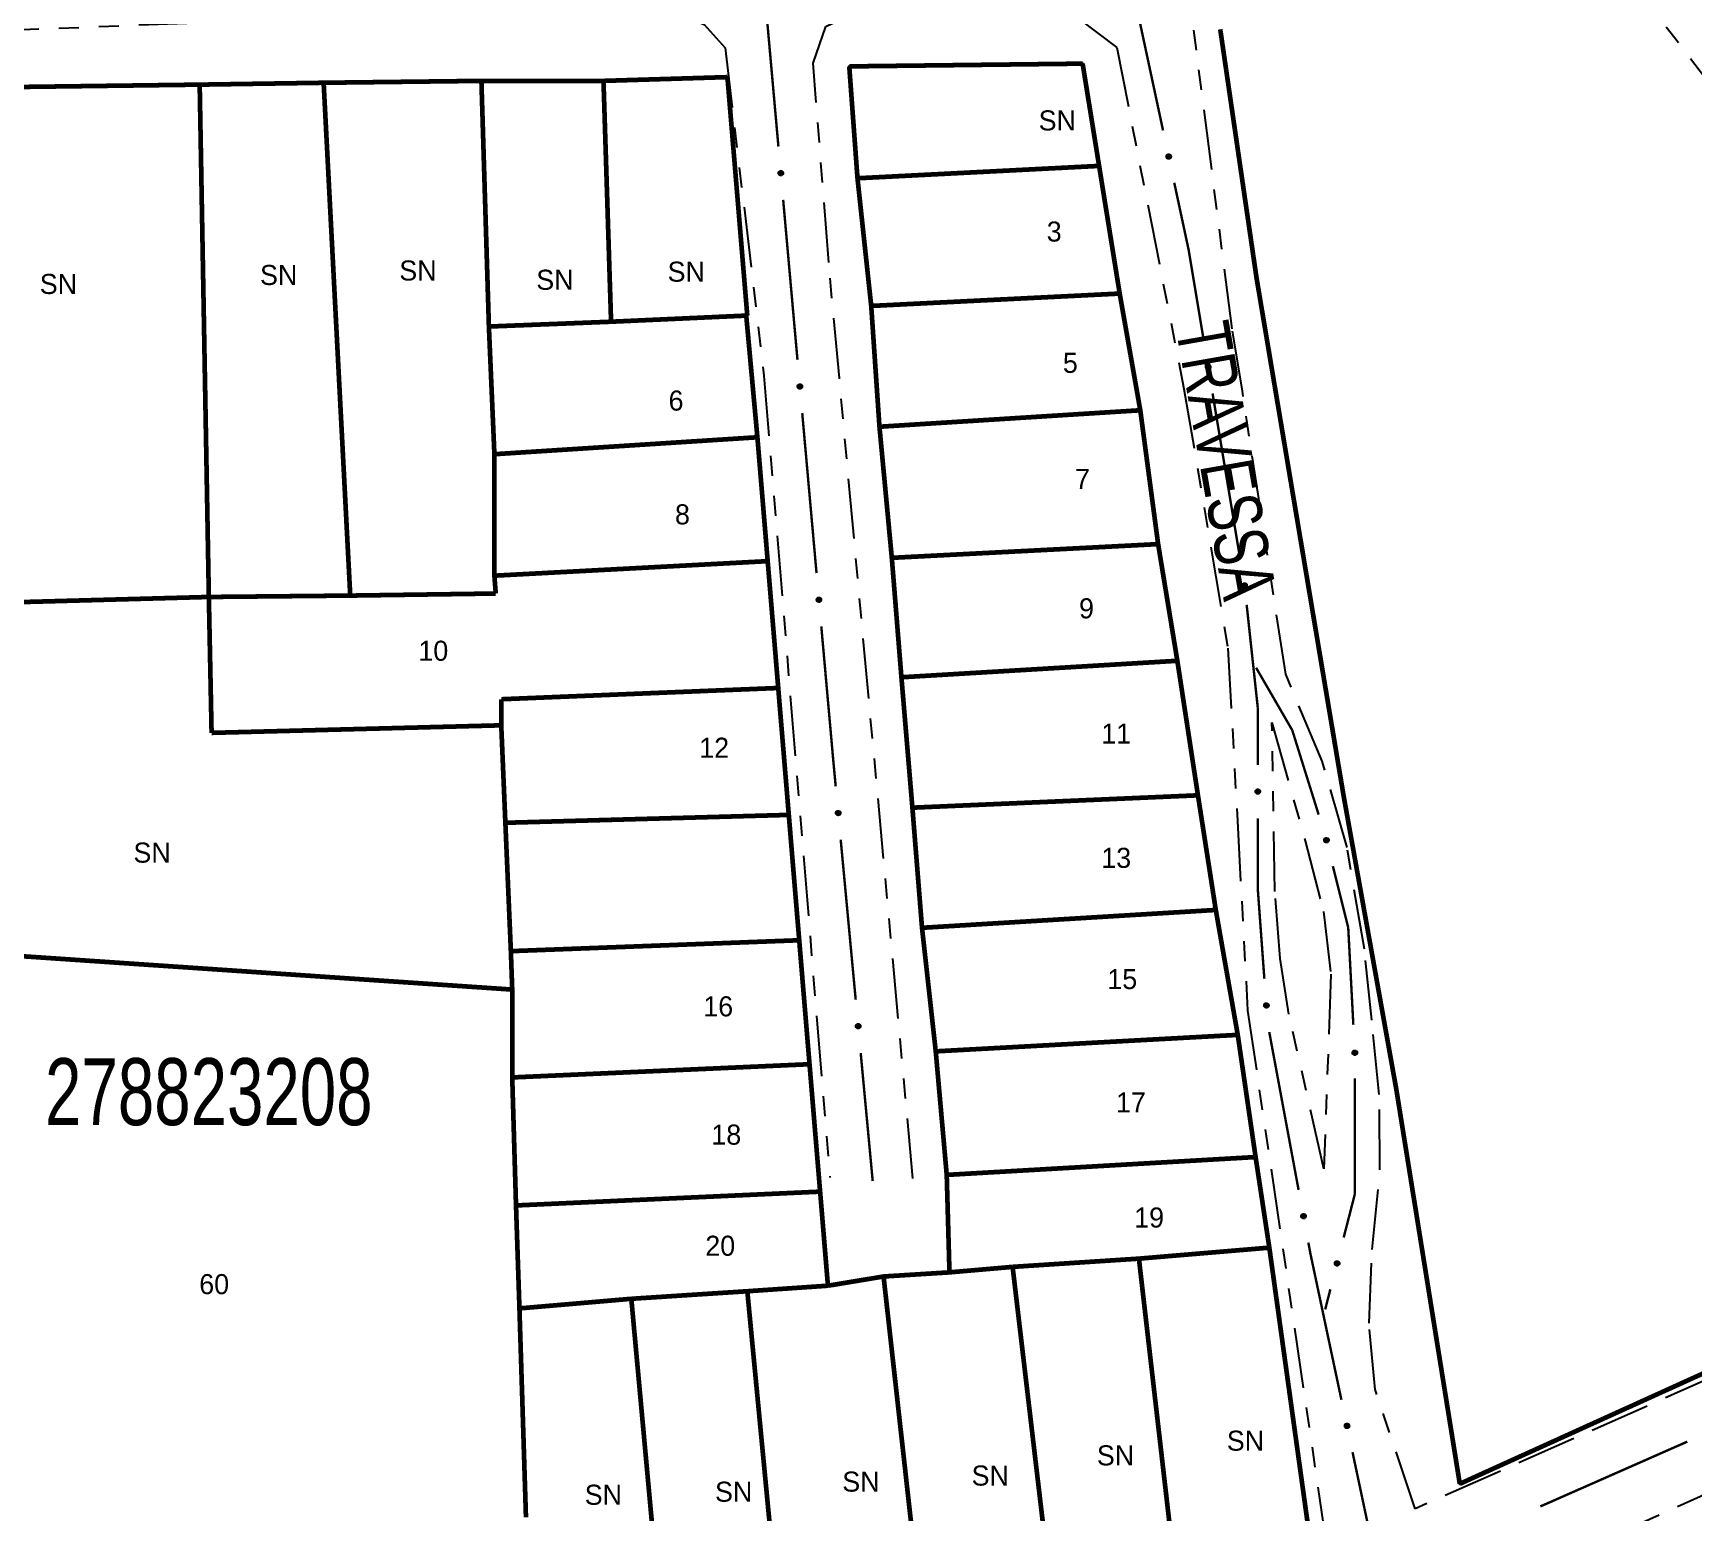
# Model space of a CAD drawing. Extents: x 205807 to 207855, y 4874692 to 4876446.
# Drawn here: x 206377.4 to 206501.4, y 4875465.1 to 4875575.6 of the extents above; entities that cross this region are included whole.
import ezdxf
from ezdxf.enums import TextEntityAlignment as Align

# ---------------------------------------------------------------- set-up
doc = ezdxf.new("R2010")
doc.units = 0
doc.header["$LTSCALE"] = 1.5
doc.header["$MEASUREMENT"] = 0
doc.linetypes.add('TRACO_11', pattern=[8, 3, -1, 3, -1])
doc.linetypes.add('TRACO_25', pattern=[8, 3, -1, 1, -1, 1, -1])
for name, color, linetype in [('CD_MALHA_LOTES', 7, 'CONTINUOUS'), ('CD_TXT_QUADRA', 7, 'CONTINUOUS'), ('RU-QUADRA', 210, 'CONTINUOUS'), ('SV-EIXO-RUA-N-PAV', 6, 'CONTINUOUS'), ('SV-EIXO-RUA-PAV', 20, 'CONTINUOUS'), ('SV-RUA-NAO-PAV', 7, 'CONTINUOUS'), ('SV-RUA-PAVIM', 7, 'CONTINUOUS'), ('SV-TXT-RUA-N-PAV', 7, 'CONTINUOUS'), ('Th_NmrPort', 1, 'CONTINUOUS')]:
    doc.layers.add(name, color=color, linetype=linetype)
doc.styles.add('ARIAL', font='ARIAL.SHX')

msp = doc.modelspace()

# ---------------------------------------------------------------- linework, layer by layer
at = {"layer": 'CD_MALHA_LOTES', "linetype": 'Continuous', "const_width": 0.35, "flags": 128}
for points in [[(206466.05253, 4875575.874503), (206468.764254, 4875557.299199), (206475.272389, 4875518.58935), (206479.204388, 4875496.692185), (206483.949904, 4875467.202196)], [(206429.235531, 4875572.301675), (206419.974184, 4875572.021028)], [(206430.716621, 4875554.48707), (206429.235531, 4875572.301675)], [(206438.335348, 4875573.103705), (206455.771283, 4875573.308833)], [(206438.950734, 4875564.744713), (206438.335348, 4875573.103705)], [(206455.771283, 4875573.308833), (206457.002055, 4875565.667792)], [(206389.804643, 4875571.740381), (206368.054509, 4875571.459734)], [(206399.06599, 4875571.880704), (206389.804643, 4875571.740381)], [(206390.489093, 4875533.462595), (206389.804643, 4875571.740381)], [(206410.85316, 4875572.021028), (206399.06599, 4875571.880704)], [(206401.053218, 4875533.56516), (206399.06599, 4875571.880704)], [(206419.974184, 4875572.021028), (206410.85316, 4875572.021028)], [(206411.412214, 4875553.667766), (206410.85316, 4875572.021028)], [(206420.540439, 4875554.026741), (206419.974184, 4875572.021028)], [(206438.950734, 4875564.744713), (206457.002055, 4875565.667792)], [(206457.002055, 4875565.667792), (206458.540519, 4875556.12931)], [(206439.976377, 4875555.206231), (206438.950734, 4875564.744713)], [(206439.976377, 4875555.206231), (206458.540519, 4875556.12931)], [(206458.540519, 4875556.12931), (206460.078984, 4875547.411343)], [(206440.591763, 4875546.180571), (206439.976377, 4875555.206231)], [(206411.412214, 4875553.667766), (206420.540439, 4875554.026741)], [(206411.822472, 4875544.129284), (206411.412214, 4875553.667766)], [(206420.540439, 4875554.026741), (206430.716621, 4875554.48707)], [(206430.638765, 4875554.480597), (206431.472619, 4875545.3939)], [(206460.078984, 4875547.411343), (206440.591763, 4875546.180571)], [(206461.41232, 4875537.411322), (206460.078984, 4875547.411343)], [(206440.591763, 4875546.180571), (206441.514842, 4875536.385678)], [(206431.472619, 4875545.3939), (206411.822472, 4875544.129284)], [(206432.242129, 4875536.138197), (206431.472619, 4875545.3939)], [(206411.822472, 4875535.052342), (206411.822472, 4875544.129284)], [(206441.514842, 4875536.385678), (206461.41232, 4875537.411322)], [(206442.232792, 4875527.462582), (206441.514842, 4875536.385678)], [(206461.41232, 4875537.411322), (206462.848221, 4875528.693354)], [(206432.242129, 4875536.138197), (206411.822472, 4875535.052342)], [(206411.822472, 4875535.052342), (206411.925036, 4875533.719006)], [(206433.029983, 4875526.661868), (206432.242129, 4875536.138197)], [(206366.230304, 4875532.800625), (206390.489093, 4875533.462595)], [(206390.489093, 4875533.462595), (206401.053218, 4875533.56516)], [(206390.694222, 4875523.308728), (206390.489093, 4875533.462595)], [(206411.925036, 4875533.719006), (206401.053218, 4875533.56516)], [(206442.232792, 4875527.462582), (206462.848221, 4875528.693354)], [(206462.848221, 4875528.693354), (206464.386686, 4875518.642051)], [(206412.335293, 4875525.821553), (206433.029983, 4875526.661868)], [(206433.818318, 4875517.179746), (206433.029983, 4875526.661868)], [(206443.053307, 4875517.718972), (206442.232792, 4875527.462582)], [(206412.335293, 4875523.872831), (206412.335293, 4875525.821553)], [(206412.335293, 4875523.872831), (206390.694222, 4875523.308728)], [(206412.642986, 4875516.590765), (206412.335293, 4875523.872831)], [(206483.949904, 4875467.202196), (206511.745067, 4875479.811709), (206537.031886, 4875491.336532), (206560.081533, 4875502.183425), (206579.944905, 4875511.335491), (206595.6729, 4875518.928316), (206604.486, 4875523.267073)], [(206464.386686, 4875518.642051), (206443.053307, 4875517.718972)], [(206443.053307, 4875517.718972), (206443.771257, 4875508.744594)], [(206465.720022, 4875510.07793), (206464.386686, 4875518.642051)], [(206412.642986, 4875516.590765), (206433.818318, 4875517.179746)], [(206413.053243, 4875507.001001), (206412.642986, 4875516.590765)], [(206434.597, 4875507.81373), (206433.818318, 4875517.179746)], [(206443.771257, 4875508.744594), (206465.720022, 4875510.07793)], [(206465.720022, 4875510.07793), (206467.361051, 4875500.744577)], [(206413.053243, 4875507.001001), (206434.597, 4875507.81373)], [(206435.366992, 4875498.552234), (206434.597, 4875507.81373)], [(206444.7969, 4875499.513805), (206443.771257, 4875508.744594)], [(206366.616194, 4875507.296839), (206413.155808, 4875504.1292)], [(206413.155808, 4875504.1292), (206413.053243, 4875507.001001)], [(206413.155808, 4875497.565083), (206413.155808, 4875504.1292)], [(206444.7969, 4875499.513805), (206467.361051, 4875500.744577)], [(206467.361051, 4875500.744577), (206468.694387, 4875491.616353)], [(206445.617415, 4875490.283016), (206444.7969, 4875499.513805)], [(206413.155808, 4875497.565083), (206435.366992, 4875498.552234)], [(206436.158571, 4875489.031093), (206435.366992, 4875498.552234)], [(206413.43786, 4875488.00096), (206413.155808, 4875497.565083)], [(206445.617415, 4875490.283016), (206468.694387, 4875491.616353)], [(206468.694387, 4875491.616353), (206469.72003, 4875484.847108)], [(206445.822544, 4875483.00095), (206445.617415, 4875490.283016)], [(206413.43786, 4875488.00096), (206436.158571, 4875489.031093)], [(206413.69427, 4875480.308636), (206413.43786, 4875488.00096)], [(206436.742835, 4875482.003538), (206436.158571, 4875489.031093)], [(206459.97642, 4875484.026593), (206469.72003, 4875484.847108)], [(206469.72003, 4875484.847108), (206472.694395, 4875463.462447)], [(206440.899456, 4875482.693257), (206445.822544, 4875483.00095)], [(206450.540502, 4875483.411207), (206445.822544, 4875483.00095)], [(206450.540502, 4875483.411207), (206459.97642, 4875484.026593)], [(206453.873843, 4875455.206019), (206450.540502, 4875483.411207)], [(206462.848221, 4875459.154745), (206459.97642, 4875484.026593)], [(206430.719948, 4875481.59069), (206436.742835, 4875482.003538)], [(206440.899456, 4875482.693257), (206436.742835, 4875482.003538)], [(206444.437925, 4875451.000882), (206440.899456, 4875482.693257)], [(206413.69427, 4875480.308636), (206422.053262, 4875481.026587)], [(206422.053262, 4875481.026587), (206430.719948, 4875481.59069)], [(206425.56609, 4875442.795736), (206422.053262, 4875481.026587)], [(206434.078929, 4875446.590616), (206430.719948, 4875481.59069)], [(206414.181451, 4875464.693219), (206413.69427, 4875480.308636)]]:
    msp.add_lwpolyline(points, dxfattribs=at)
at = {"layer": 'RU-QUADRA', "linetype": 'Continuous', "const_width": 0.18, "flags": 128}
for points in [[(206466.05253, 4875575.874503), (206468.764254, 4875557.299199), (206475.272389, 4875518.58935), (206479.204388, 4875496.692185), (206483.949904, 4875467.202196), (206511.745067, 4875479.811709), (206537.031886, 4875491.336532), (206560.081533, 4875502.183425), (206579.944905, 4875511.335491), (206595.6729, 4875518.928316), (206604.486, 4875523.267073), (206605.435103, 4875526.385555), (206607.062137, 4875530.317553), (206608.417999, 4875533.842793), (206609.367102, 4875535.876586), (206609.773861, 4875538.181551), (206609.367102, 4875540.350929), (206608.824757, 4875544.418514), (206609.367102, 4875559.265199), (206609.367102, 4875565.23099), (206608.417999, 4875570.51885), (206608.011241, 4875573.501745), (206606.790965, 4875577.840503)], [(206368.054509, 4875571.459734), (206389.804643, 4875571.740381), (206399.06599, 4875571.880704), (206410.85316, 4875572.021028), (206419.974184, 4875572.021028), (206429.235531, 4875572.301675), (206430.638765, 4875554.480597), (206431.472619, 4875545.3939), (206432.242129, 4875536.138197), (206433.029983, 4875526.661868), (206433.818318, 4875517.179746), (206434.597, 4875507.81373), (206435.366992, 4875498.552234), (206436.158571, 4875489.031093), (206436.742835, 4875482.003538), (206440.899456, 4875482.693257), (206445.822544, 4875483.00095), (206445.617415, 4875490.283016), (206444.7969, 4875499.513805), (206443.771257, 4875508.744594), (206443.053307, 4875517.718972), (206442.232792, 4875527.462582), (206441.514842, 4875536.385678), (206440.591763, 4875546.180571), (206439.976377, 4875555.206231), (206438.950734, 4875564.744713), (206438.335348, 4875573.103705), (206455.771283, 4875573.308833), (206457.002055, 4875565.667792), (206458.540519, 4875556.12931), (206460.078984, 4875547.411343), (206461.41232, 4875537.411322), (206462.848221, 4875528.693354), (206464.386686, 4875518.642051), (206465.720022, 4875510.07793), (206467.361051, 4875500.744577), (206468.694387, 4875491.616353), (206469.72003, 4875484.847108), (206472.694395, 4875463.462447)]]:
    msp.add_lwpolyline(points, dxfattribs=at)
at = {"layer": 'SV-EIXO-RUA-N-PAV', "const_width": 0.18}
for points in [[(206459.264717, 4875580.052178), (206461.779066, 4875568.318549)], [(206431.974048, 4875579.068731), (206433.042132, 4875567.116359)], [(206462.617182, 4875564.40734), (206463.664827, 4875559.518327)], [(206433.398161, 4875563.132235), (206434.466245, 4875551.179863)], [(206463.664827, 4875559.518327), (206463.69023, 4875559.399781)], [(206463.69023, 4875559.399781), (206464.821092, 4875552.614612)], [(206465.478688, 4875548.669036), (206467.451476, 4875536.832309)], [(206434.822273, 4875547.195739), (206435.890357, 4875535.243367)], [(206468.026261, 4875532.875366), (206468.778634, 4875525.915916)], [(206436.246385, 4875531.259243), (206437.136456, 4875521.298933)], [(206468.730399, 4875528.175322), (206471.23558, 4875523.848191)], [(206468.778634, 4875525.915916), (206468.85333, 4875525.22498)], [(206468.85333, 4875525.22498), (206468.85333, 4875520.919942)], [(206471.23558, 4875523.848191), (206471.434879, 4875523.503947)], [(206471.434879, 4875523.503947), (206473.404158, 4875517.202254)], [(206437.136456, 4875521.298933), (206437.137148, 4875521.29119)], [(206437.137148, 4875521.29119), (206437.323103, 4875519.307661)], [(206468.85333, 4875516.919942), (206468.85333, 4875511.919942)], [(206437.696466, 4875515.325124), (206438.816555, 4875503.377514)], [(206474.465745, 4875513.34738), (206475.435887, 4875509.46681)], [(206468.85333, 4875511.919942), (206468.85333, 4875511.702576)], [(206468.85333, 4875511.702576), (206469.348297, 4875504.938027)], [(206475.435887, 4875509.46681), (206475.614531, 4875508.752234)], [(206475.614531, 4875508.752234), (206475.996289, 4875501.498841)], [(206469.714229, 4875500.958244), (206471.905335, 4875489.15998)], [(206439.189918, 4875499.394977), (206440.029984, 4875490.434269)], [(206476.106255, 4875497.501733), (206476.106255, 4875489.501733)], [(206440.029984, 4875490.434269), (206440.08749, 4875489.820869)], [(206476.106255, 4875489.501733), (206476.106255, 4875488.837422)], [(206476.106255, 4875488.837422), (206475.275532, 4875485.606831)], [(206472.635704, 4875485.227225), (206472.78712, 4875484.411908)], [(206472.78712, 4875484.411908), (206475.105096, 4875473.484307)], [(206474.030326, 4875480.764366), (206473.893498, 4875480.232256)], [(206474.279367, 4875481.732859), (206474.030326, 4875480.764366)], [(206475.935113, 4875469.57137), (206477.802651, 4875460.767263)]]:
    msp.add_lwpolyline(points, dxfattribs=at)
at = {"layer": 'SV-EIXO-RUA-N-PAV'}
for points in [[(206462.275655, 4875566.526501), (206462.31709, 4875566.500516), (206462.347387, 4875566.46971), (206462.365261, 4875566.436743), (206462.37346, 4875566.403493), (206462.378017, 4875566.368532), (206462.374834, 4875566.33227), (206462.362387, 4875566.292806), (206462.336612, 4875566.251059), (206462.303014, 4875566.222096), (206462.271632, 4875566.202843), (206462.237453, 4875566.192298), (206462.203415, 4875566.18844), (206462.165858, 4875566.192992), (206462.125988, 4875566.205997), (206462.084637, 4875566.23293), (206462.055142, 4875566.263335), (206462.03869, 4875566.295676), (206462.028306, 4875566.330104), (206462.024082, 4875566.365853), (206462.027411, 4875566.40143), (206462.040577, 4875566.441549), (206462.067701, 4875566.482011), (206462.097691, 4875566.511775), (206462.129792, 4875566.528676), (206462.163917, 4875566.538136), (206462.198927, 4875566.543133), (206462.235512, 4875566.541451), (206462.275655, 4875566.526501)], [(206433.317002, 4875565.277205), (206433.354967, 4875565.246372), (206433.381291, 4875565.212109), (206433.395021, 4875565.177212), (206433.399114, 4875565.143212), (206433.399383, 4875565.107956), (206433.391812, 4875565.07235), (206433.374656, 4875565.034694), (206433.343993, 4875564.996393), (206433.307121, 4875564.971733), (206433.27363, 4875564.956441), (206433.238421, 4875564.950133), (206433.204168, 4875564.950445), (206433.167443, 4875564.959532), (206433.129452, 4875564.977291), (206433.091684, 4875565.009056), (206433.066107, 4875565.042823), (206433.053713, 4875565.076925), (206433.047595, 4875565.112362), (206433.047751, 4875565.148358), (206433.055384, 4875565.183266), (206433.073334, 4875565.221486), (206433.105179, 4875565.258346), (206433.138567, 4875565.284241), (206433.172486, 4875565.297111), (206433.207509, 4875565.302349), (206433.242867, 4875565.303049), (206433.278975, 4875565.296929), (206433.317002, 4875565.277205)], [(206465.234852, 4875550.801647), (206465.275049, 4875550.773786), (206465.303899, 4875550.741621), (206465.32024, 4875550.707868), (206465.326904, 4875550.674277), (206465.32985, 4875550.639143), (206465.325005, 4875550.603066), (206465.310758, 4875550.564215), (206465.283093, 4875550.523696), (206465.248201, 4875550.496307), (206465.215967, 4875550.478515), (206465.18134, 4875550.469551), (206465.147161, 4875550.467261), (206465.109852, 4875550.473532), (206465.070622, 4875550.488355), (206465.030551, 4875550.517159), (206465.002483, 4875550.548886), (206464.987535, 4875550.581949), (206464.978743, 4875550.616818), (206464.976165, 4875550.652722), (206464.981125, 4875550.688109), (206464.99612, 4875550.727581), (206465.025074, 4875550.766754), (206465.056398, 4875550.79511), (206465.089242, 4875550.810519), (206465.123766, 4875550.818402), (206465.158968, 4875550.821785), (206465.195437, 4875550.818425), (206465.234852, 4875550.801647)], [(206434.741114, 4875549.340709), (206434.779079, 4875549.309876), (206434.805403, 4875549.275613), (206434.819134, 4875549.240716), (206434.823226, 4875549.206716), (206434.823495, 4875549.17146), (206434.815924, 4875549.135855), (206434.798768, 4875549.098198), (206434.768105, 4875549.059897), (206434.731234, 4875549.035237), (206434.697742, 4875549.019945), (206434.662534, 4875549.013637), (206434.62828, 4875549.013949), (206434.591555, 4875549.023036), (206434.553564, 4875549.040795), (206434.515797, 4875549.07256), (206434.49022, 4875549.106327), (206434.477825, 4875549.140429), (206434.471707, 4875549.175866), (206434.471864, 4875549.211862), (206434.479497, 4875549.24677), (206434.497446, 4875549.28499), (206434.529292, 4875549.32185), (206434.56268, 4875549.347745), (206434.596599, 4875549.360615), (206434.631621, 4875549.365853), (206434.666979, 4875549.366553), (206434.703088, 4875549.360433), (206434.741114, 4875549.340709)], [(206467.963882, 4875534.476549), (206468.002413, 4875534.446426), (206468.029369, 4875534.412657), (206468.043744, 4875534.378022), (206468.048468, 4875534.344103), (206468.049391, 4875534.308858), (206468.042482, 4875534.273119), (206468.026028, 4875534.23515), (206467.996082, 4875534.196286), (206467.959674, 4875534.170946), (206467.926472, 4875534.155036), (206467.891387, 4875534.148074), (206467.857133, 4875534.147751), (206467.820246, 4875534.156155), (206467.781932, 4875534.173205), (206467.743582, 4875534.204263), (206467.717382, 4875534.23755), (206467.704357, 4875534.271416), (206467.697581, 4875534.306733), (206467.69707, 4875534.342726), (206467.704054, 4875534.37777), (206467.721291, 4875534.416316), (206467.752446, 4875534.453761), (206467.785348, 4875534.480271), (206467.819022, 4875534.493769), (206467.853942, 4875534.499656), (206467.88928, 4875534.501012), (206467.925496, 4875534.495563), (206467.963882, 4875534.476549)], [(206436.165226, 4875533.404213), (206436.203191, 4875533.37338), (206436.229516, 4875533.339117), (206436.243246, 4875533.30422), (206436.247339, 4875533.27022), (206436.247608, 4875533.234964), (206436.240037, 4875533.199359), (206436.22288, 4875533.161702), (206436.192218, 4875533.123401), (206436.155346, 4875533.098741), (206436.121854, 4875533.083449), (206436.086646, 4875533.077141), (206436.052392, 4875533.077453), (206436.015668, 4875533.08654), (206435.977676, 4875533.104299), (206435.939909, 4875533.136064), (206435.914332, 4875533.169831), (206435.901938, 4875533.203934), (206435.895819, 4875533.23937), (206435.895976, 4875533.275366), (206435.903609, 4875533.310274), (206435.921559, 4875533.348494), (206435.953404, 4875533.385354), (206435.986792, 4875533.411249), (206436.020711, 4875533.424119), (206436.055734, 4875533.429357), (206436.091092, 4875533.430057), (206436.1272, 4875533.423937), (206436.165226, 4875533.404213)], [(206468.96341, 4875519.063623), (206468.99848, 4875519.029533), (206469.02165, 4875518.993063), (206469.03222, 4875518.957083), (206469.03327, 4875518.922853), (206469.0304, 4875518.887713), (206469.01969, 4875518.852923), (206468.99925, 4875518.816943), (206468.9653, 4875518.781523), (206468.92638, 4875518.760243), (206468.89166, 4875518.747993), (206468.85603, 4875518.744843), (206468.82194, 4875518.748203), (206468.78617, 4875518.760523), (206468.74991, 4875518.781593), (206468.71512, 4875518.816593), (206468.69265, 4875518.852503), (206468.68334, 4875518.887573), (206468.6804, 4875518.923413), (206468.68376, 4875518.959253), (206468.69447, 4875518.993343), (206468.71575, 4875519.029813), (206468.75075, 4875519.063693), (206468.78631, 4875519.086513), (206468.82124, 4875519.096313), (206468.85659, 4875519.098413), (206468.89187, 4875519.095963), (206468.92729, 4875519.086653), (206468.96341, 4875519.063623)], [(206437.605973, 4875517.469721), (206437.644072, 4875517.439053), (206437.670545, 4875517.404905), (206437.684428, 4875517.370069), (206437.688668, 4875517.336086), (206437.689091, 4875517.300832), (206437.681675, 4875517.265194), (206437.664682, 4875517.227463), (206437.634187, 4875517.189029), (206437.597423, 4875517.164209), (206437.563998, 4875517.148772), (206437.528817, 4875517.14231), (206437.494563, 4875517.142473), (206437.457799, 4875517.151401), (206437.41973, 4875517.168994), (206437.381825, 4875517.200594), (206437.356102, 4875517.23425), (206437.343559, 4875517.268298), (206437.337286, 4875517.303707), (206437.337286, 4875517.339704), (206437.344768, 4875517.374645), (206437.362551, 4875517.412942), (206437.394235, 4875517.449941), (206437.42751, 4875517.47598), (206437.461373, 4875517.488998), (206437.496373, 4875517.494388), (206437.531727, 4875517.495242), (206437.567862, 4875517.489279), (206437.605973, 4875517.469721)], [(206474.05262, 4875515.453754), (206474.094911, 4875515.429187), (206474.126234, 4875515.399426), (206474.145215, 4875515.367083), (206474.154536, 4875515.33413), (206474.160274, 4875515.299343), (206474.158322, 4875515.262994), (206474.147218, 4875515.223131), (206474.122873, 4875515.180535), (206474.090276, 4875515.150451), (206474.059564, 4875515.130146), (206474.025761, 4875515.118448), (206473.991874, 4875515.11344), (206473.954184, 4875515.116716), (206473.913897, 4875515.128363), (206473.871657, 4875515.15388), (206473.841148, 4875515.183268), (206473.82361, 4875515.215033), (206473.812066, 4875515.24909), (206473.806633, 4875515.284675), (206473.808755, 4875515.320344), (206473.820554, 4875515.360887), (206473.846292, 4875515.402244), (206473.875256, 4875515.433007), (206473.906766, 4875515.450986), (206473.940551, 4875515.461597), (206473.975372, 4875515.467777), (206474.011993, 4875515.467336), (206474.05262, 4875515.453754)], [(206469.59355, 4875503.09469), (206469.631014, 4875503.06325), (206469.656784, 4875503.028568), (206469.669951, 4875502.993455), (206469.673496, 4875502.959393), (206469.673198, 4875502.924137), (206469.665056, 4875502.888659), (206469.647296, 4875502.851283), (206469.616021, 4875502.81348), (206469.578758, 4875502.789416), (206469.545024, 4875502.774665), (206469.509719, 4875502.768924), (206469.475475, 4875502.769787), (206469.438901, 4875502.779464), (206469.4012, 4875502.797831), (206469.363949, 4875502.830199), (206469.338918, 4875502.864374), (206469.327074, 4875502.898671), (206469.321526, 4875502.934201), (206469.322262, 4875502.97019), (206469.330456, 4875503.004971), (206469.349018, 4875503.042897), (206469.381452, 4875503.079241), (206469.415252, 4875503.104595), (206469.449373, 4875503.116918), (206469.484476, 4875503.121592), (206469.519841, 4875503.121723), (206469.555846, 4875503.115022), (206469.59355, 4875503.09469)], [(206439.099425, 4875501.539573), (206439.137524, 4875501.508906), (206439.163997, 4875501.474758), (206439.177879, 4875501.439921), (206439.182119, 4875501.405939), (206439.182542, 4875501.370684), (206439.175126, 4875501.335047), (206439.158134, 4875501.297316), (206439.127638, 4875501.258881), (206439.090874, 4875501.234062), (206439.057449, 4875501.218624), (206439.022269, 4875501.212162), (206438.988014, 4875501.212326), (206438.95125, 4875501.221253), (206438.913182, 4875501.238846), (206438.875277, 4875501.270446), (206438.849553, 4875501.304102), (206438.83701, 4875501.33815), (206438.830738, 4875501.373559), (206438.830738, 4875501.409556), (206438.838219, 4875501.444497), (206438.856002, 4875501.482794), (206438.887687, 4875501.519793), (206438.920961, 4875501.545833), (206438.954824, 4875501.55885), (206438.989824, 4875501.564241), (206439.025179, 4875501.565095), (206439.061313, 4875501.559131), (206439.099425, 4875501.539573)], [(206476.216336, 4875499.553163), (206476.251406, 4875499.519073), (206476.274576, 4875499.482603), (206476.285146, 4875499.446623), (206476.286196, 4875499.412393), (206476.283326, 4875499.377253), (206476.272616, 4875499.342463), (206476.252176, 4875499.306483), (206476.218226, 4875499.271063), (206476.179306, 4875499.249783), (206476.144586, 4875499.237533), (206476.108956, 4875499.234383), (206476.074866, 4875499.237743), (206476.039096, 4875499.250063), (206476.002836, 4875499.271133), (206475.968046, 4875499.306133), (206475.945576, 4875499.342043), (206475.936266, 4875499.377113), (206475.933326, 4875499.412953), (206475.936686, 4875499.448793), (206475.947396, 4875499.482883), (206475.968676, 4875499.519353), (206476.003676, 4875499.553233), (206476.039236, 4875499.576053), (206476.074166, 4875499.585853), (206476.109516, 4875499.587953), (206476.144796, 4875499.585503), (206476.180216, 4875499.576193), (206476.216336, 4875499.553163)], [(206472.352514, 4875487.354967), (206472.393219, 4875487.327854), (206472.422659, 4875487.296227), (206472.439621, 4875487.262782), (206472.446903, 4875487.229319), (206472.450498, 4875487.194246), (206472.44632, 4875487.158085), (206472.432794, 4875487.118978), (206472.405882, 4875487.077955), (206472.371502, 4875487.049926), (206472.339602, 4875487.031542), (206472.305146, 4875487.021939), (206472.271016, 4875487.019018), (206472.233598, 4875487.0246), (206472.1941, 4875487.038695), (206472.153504, 4875487.066754), (206472.124855, 4875487.097958), (206472.109298, 4875487.130738), (206472.099863, 4875487.165439), (206472.096623, 4875487.20129), (206472.100928, 4875487.236762), (206472.115191, 4875487.276505), (206472.143417, 4875487.316206), (206472.174212, 4875487.345135), (206472.206766, 4875487.361148), (206472.241138, 4875487.369668), (206472.276272, 4875487.373701), (206472.312797, 4875487.371015), (206472.352514, 4875487.354967)], [(206474.919844, 4875483.781584), (206474.945319, 4875483.739834), (206474.958677, 4875483.698743), (206474.959953, 4875483.661264), (206474.952446, 4875483.627851), (206474.940915, 4875483.594533), (206474.921878, 4875483.563506), (206474.893121, 4875483.53375), (206474.85142, 4875483.507901), (206474.808427, 4875483.496984), (206474.77175, 4875483.493767), (206474.736458, 4875483.49959), (206474.704279, 4875483.511333), (206474.672704, 4875483.532174), (206474.642834, 4875483.56161), (206474.617856, 4875483.604171), (206474.605037, 4875483.644546), (206474.604755, 4875483.680829), (206474.610833, 4875483.716272), (206474.623013, 4875483.750146), (206474.641875, 4875483.780495), (206474.671567, 4875483.810516), (206474.713902, 4875483.834613), (206474.754025, 4875483.847858), (206474.790295, 4875483.84865), (206474.825054, 4875483.84188), (206474.858612, 4875483.830721), (206474.890598, 4875483.812883), (206474.919844, 4875483.781584)], [(206475.597974, 4875471.691234), (206475.639355, 4875471.665163), (206475.669588, 4875471.634294), (206475.687394, 4875471.601291), (206475.695524, 4875471.568024), (206475.700008, 4875471.533053), (206475.696751, 4875471.496798), (206475.684222, 4875471.45736), (206475.65836, 4875471.415666), (206475.624703, 4875471.386773), (206475.593281, 4875471.367585), (206475.55908, 4875471.35711), (206475.525035, 4875471.353323), (206475.487487, 4875471.357953), (206475.447644, 4875471.37104), (206475.406348, 4875471.398059), (206475.376916, 4875471.428525), (206475.360532, 4875471.4609), (206475.350219, 4875471.49535), (206475.346069, 4875471.531107), (206475.349472, 4875471.566677), (206475.362721, 4875471.606769), (206475.389929, 4875471.647174), (206475.419979, 4875471.676876), (206475.452116, 4875471.693711), (206475.48626, 4875471.703101), (206475.521281, 4875471.708025), (206475.557862, 4875471.706267), (206475.597974, 4875471.691234)]]:
    msp.add_lwpolyline(points, close=True, dxfattribs=at)
for points in [[(206462.024082, 4875566.365853), (206462.055142, 4875566.263335)], [(206462.027277, 4875566.379531), (206462.068066, 4875566.254303)], [(206462.027411, 4875566.40143), (206462.084637, 4875566.23293)], [(206462.037474, 4875566.416603), (206462.103233, 4875566.226952)], [(206462.040577, 4875566.441549), (206462.125988, 4875566.205997)], [(206462.05644, 4875566.458346), (206462.144785, 4875566.202364)], [(206462.067701, 4875566.482011), (206462.165858, 4875566.192992)], [(206462.082171, 4875566.494561), (206462.18262, 4875566.195121)], [(206462.097691, 4875566.511775), (206462.203415, 4875566.18844)], [(206462.113716, 4875566.516671), (206462.219311, 4875566.193215)], [(206462.129792, 4875566.528676), (206462.237453, 4875566.192298)], [(206462.146977, 4875566.530776), (206462.251619, 4875566.198742)], [(206462.163917, 4875566.538136), (206462.271632, 4875566.202843)], [(206462.183287, 4875566.537161), (206462.288024, 4875566.217707)], [(206462.198927, 4875566.543133), (206462.303014, 4875566.222096)], [(206462.218072, 4875566.537637), (206462.319284, 4875566.241152)], [(206462.235512, 4875566.541451), (206462.336612, 4875566.251059)], [(206462.254001, 4875566.532777), (206462.346921, 4875566.274984)], [(206462.275655, 4875566.526501), (206462.362387, 4875566.292806)], [(206462.29765, 4875566.511429), (206462.366649, 4875566.319681)], [(206462.31709, 4875566.500516), (206462.374834, 4875566.33227)], [(206462.334437, 4875566.483029), (206462.373606, 4875566.35885)], [(206462.347387, 4875566.46971), (206462.378017, 4875566.368532)], [(206433.047751, 4875565.148358), (206433.066107, 4875565.042823)], [(206433.052587, 4875565.161546), (206433.077838, 4875565.032286)], [(206433.055384, 4875565.183266), (206433.091684, 4875565.009056)], [(206433.067219, 4875565.197103), (206433.109415, 4875565.000859)], [(206433.073334, 4875565.221486), (206433.129452, 4875564.977291)], [(206433.091122, 4875565.236228), (206433.147667, 4875564.971398)], [(206433.105179, 4875565.258346), (206433.167443, 4875564.959532)], [(206433.121069, 4875565.269043), (206433.184339, 4875564.959606)], [(206433.138567, 4875565.284241), (206433.204168, 4875564.950445)], [(206433.15507, 4875565.287151), (206433.220526, 4875564.95325)], [(206433.172486, 4875565.297111), (206433.238421, 4875564.950133)], [(206433.189799, 4875565.297104), (206433.253266, 4875564.954806)], [(206433.207509, 4875565.302349), (206433.27363, 4875564.956441)], [(206433.226616, 4875565.299024), (206433.291709, 4875564.969201)], [(206433.242867, 4875565.303049), (206433.307121, 4875564.971733)], [(206433.261201, 4875565.295265), (206433.325588, 4875564.988668)], [(206433.278975, 4875565.296929), (206433.343993, 4875564.996393)], [(206433.296272, 4875565.286069), (206433.357137, 4875565.018886)], [(206433.317002, 4875565.277205), (206433.374656, 4875565.034694)], [(206433.336999, 4875565.25957), (206433.382156, 4875565.060851)], [(206433.354967, 4875565.246372), (206433.391812, 4875565.07235)], [(206433.370057, 4875565.226905), (206433.393827, 4875565.098883)], [(206433.381291, 4875565.212109), (206433.399383, 4875565.107956)], [(206464.976165, 4875550.652722), (206465.002483, 4875550.548886)], [(206464.979985, 4875550.666239), (206465.01498, 4875550.539271)], [(206464.981125, 4875550.688109), (206465.030551, 4875550.517159)], [(206464.991874, 4875550.702805), (206465.048853, 4875550.510333)], [(206464.99612, 4875550.727581), (206465.070622, 4875550.488355)], [(206465.012737, 4875550.743632), (206465.089232, 4875550.483862)], [(206465.025074, 4875550.766754), (206465.109852, 4875550.473532)], [(206465.040105, 4875550.778627), (206465.126694, 4875550.474889)], [(206465.056398, 4875550.79511), (206465.147161, 4875550.467261)], [(206465.072632, 4875550.799265), (206465.16326, 4875550.4713)], [(206465.089242, 4875550.810519), (206465.18134, 4875550.469551)], [(206465.106505, 4875550.811827), (206465.195787, 4875550.475338)], [(206465.123766, 4875550.818402), (206465.215967, 4875550.478515)], [(206465.14307, 4875550.816538), (206465.233025, 4875550.492611)], [(206465.158968, 4875550.821785), (206465.248201, 4875550.496307)], [(206465.177841, 4875550.815416), (206465.265328, 4875550.514595)], [(206465.195437, 4875550.818425), (206465.283093, 4875550.523696)], [(206465.213509, 4875550.808911), (206465.29449, 4875550.547122)], [(206465.234852, 4875550.801647), (206465.310758, 4875550.564215)], [(206465.256131, 4875550.785581), (206465.31625, 4875550.590866)], [(206465.275049, 4875550.773786), (206465.325005, 4875550.603066)], [(206465.291574, 4875550.755521), (206465.324999, 4875550.629674)], [(206465.303899, 4875550.741621), (206465.32985, 4875550.639143)], [(206434.471864, 4875549.211862), (206434.49022, 4875549.106327)], [(206434.476699, 4875549.22505), (206434.50195, 4875549.09579)], [(206434.479497, 4875549.24677), (206434.515797, 4875549.07256)], [(206434.491332, 4875549.260607), (206434.533527, 4875549.064363)], [(206434.497446, 4875549.28499), (206434.553564, 4875549.040795)], [(206434.515234, 4875549.299732), (206434.571779, 4875549.034903)], [(206434.529292, 4875549.32185), (206434.591555, 4875549.023036)], [(206434.545181, 4875549.332547), (206434.608452, 4875549.02311)], [(206434.56268, 4875549.347745), (206434.62828, 4875549.013949)], [(206434.579182, 4875549.350655), (206434.644639, 4875549.016754)], [(206434.596599, 4875549.360615), (206434.662534, 4875549.013637)], [(206434.613911, 4875549.360608), (206434.677379, 4875549.01831)], [(206434.631621, 4875549.365853), (206434.697742, 4875549.019945)], [(206434.650729, 4875549.362528), (206434.715821, 4875549.032705)], [(206434.666979, 4875549.366553), (206434.731234, 4875549.035237)], [(206434.685314, 4875549.358769), (206434.749701, 4875549.052172)], [(206434.703088, 4875549.360433), (206434.768105, 4875549.059897)], [(206434.720384, 4875549.349573), (206434.781249, 4875549.08239)], [(206434.741114, 4875549.340709), (206434.798768, 4875549.098198)], [(206434.761111, 4875549.323074), (206434.806268, 4875549.124355)], [(206434.779079, 4875549.309876), (206434.815924, 4875549.135855)], [(206434.794169, 4875549.290409), (206434.817939, 4875549.162387)], [(206434.805403, 4875549.275613), (206434.823495, 4875549.17146)], [(206467.69707, 4875534.342726), (206467.717382, 4875534.23755)], [(206467.70166, 4875534.356002), (206467.729306, 4875534.227233)], [(206467.704054, 4875534.37777), (206467.743582, 4875534.204263)], [(206467.71563, 4875534.391824), (206467.761461, 4875534.196397)], [(206467.721291, 4875534.416316), (206467.781932, 4875534.173205)], [(206467.738802, 4875534.431386), (206467.800253, 4875534.167652)], [(206467.752446, 4875534.453761), (206467.820246, 4875534.156155)], [(206467.768134, 4875534.464751), (206467.837139, 4875534.156542)], [(206467.785348, 4875534.480271), (206467.857133, 4875534.147751)], [(206467.801793, 4875534.483487), (206467.873437, 4875534.150859)], [(206467.819022, 4875534.493769), (206467.891387, 4875534.148074)], [(206467.836332, 4875534.494083), (206467.906143, 4875534.153022)], [(206467.853942, 4875534.499656), (206467.926472, 4875534.155036)], [(206467.873107, 4875534.496687), (206467.944311, 4875534.168128)], [(206467.88928, 4875534.501012), (206467.959674, 4875534.170946)], [(206467.907756, 4875534.49357), (206467.977824, 4875534.188221)], [(206467.925496, 4875534.495563), (206467.996082, 4875534.196286)], [(206467.942991, 4875534.485027), (206468.008806, 4875534.21902)], [(206467.963882, 4875534.476549), (206468.026028, 4875534.23515)], [(206467.984203, 4875534.459288), (206468.033042, 4875534.261442)], [(206468.002413, 4875534.446426), (206468.042482, 4875534.273119)], [(206468.017862, 4875534.427242), (206468.044004, 4875534.299684)], [(206468.029369, 4875534.412657), (206468.049391, 4875534.308858)], [(206435.895976, 4875533.275366), (206435.914332, 4875533.169831)], [(206435.900812, 4875533.288554), (206435.926062, 4875533.159295)], [(206435.903609, 4875533.310274), (206435.939909, 4875533.136064)], [(206435.915444, 4875533.324111), (206435.95764, 4875533.127867)], [(206435.921559, 4875533.348494), (206435.977676, 4875533.104299)], [(206435.939347, 4875533.363236), (206435.995892, 4875533.098407)], [(206435.953404, 4875533.385354), (206436.015668, 4875533.08654)], [(206435.969294, 4875533.396051), (206436.032564, 4875533.086614)], [(206435.986792, 4875533.411249), (206436.052392, 4875533.077453)], [(206436.003294, 4875533.414159), (206436.068751, 4875533.080258)], [(206436.020711, 4875533.424119), (206436.086646, 4875533.077141)], [(206436.038024, 4875533.424112), (206436.101491, 4875533.081814)], [(206436.055734, 4875533.429357), (206436.121854, 4875533.083449)], [(206436.074841, 4875533.426032), (206436.139934, 4875533.096209)], [(206436.091092, 4875533.430057), (206436.155346, 4875533.098741)], [(206436.109426, 4875533.422273), (206436.173813, 4875533.115676)], [(206436.1272, 4875533.423937), (206436.192218, 4875533.123401)], [(206436.144497, 4875533.413077), (206436.205362, 4875533.145894)], [(206436.165226, 4875533.404213), (206436.22288, 4875533.161702)], [(206436.185224, 4875533.386578), (206436.230381, 4875533.187859)], [(206436.203191, 4875533.37338), (206436.240037, 4875533.199359)], [(206436.218282, 4875533.353913), (206436.242052, 4875533.225891)], [(206436.229516, 4875533.339117), (206436.247608, 4875533.234964)], [(206468.75075, 4875519.063693), (206468.78617, 4875518.760523)], [(206468.767529, 4875519.072932), (206468.803006, 4875518.759092)], [(206468.78631, 4875519.086513), (206468.82194, 4875518.748203)], [(206468.803006, 4875519.087942), (206468.838484, 4875518.749541)], [(206468.82124, 4875519.096313), (206468.85603, 4875518.744843)], [(206468.838484, 4875519.094765), (206468.871232, 4875518.748176)], [(206468.85659, 4875519.098413), (206468.89166, 4875518.747993)], [(206468.875326, 4875519.0934), (206468.910803, 4875518.759092)], [(206468.89187, 4875519.095963), (206468.92638, 4875518.760243)], [(206468.909439, 4875519.086578), (206468.946281, 4875518.775467)], [(206468.92729, 4875519.086653), (206468.9653, 4875518.781523)], [(206468.943552, 4875519.074297), (206468.980394, 4875518.802757)], [(206468.96341, 4875519.063623), (206468.99925, 4875518.816943)], [(206468.68376, 4875518.959253), (206468.69265, 4875518.852503)], [(206468.689751, 4875518.971958), (206468.703396, 4875518.840964)], [(206468.69447, 4875518.993343), (206468.71512, 4875518.816593)], [(206468.70749, 4875519.006071), (206468.732051, 4875518.806851)], [(206468.71575, 4875519.029813), (206468.74991, 4875518.781593)], [(206468.73478, 4875519.042913), (206468.767529, 4875518.774102)], [(206468.981759, 4875519.044277), (206469.009049, 4875518.842328)], [(206468.99848, 4875519.029533), (206469.01969, 4875518.852923)], [(206469.011778, 4875519.0088), (206469.024059, 4875518.87917)], [(206469.02165, 4875518.993063), (206469.0304, 4875518.887713)], [(206437.337286, 4875517.339704), (206437.356102, 4875517.23425)], [(206437.342065, 4875517.352913), (206437.367878, 4875517.223764)], [(206437.344768, 4875517.374645), (206437.381825, 4875517.200594)], [(206437.356542, 4875517.388533), (206437.399592, 4875517.192475)], [(206437.362551, 4875517.412942), (206437.41973, 4875517.168994)], [(206437.380274, 4875517.427761), (206437.437971, 4875517.163181)], [(206437.394235, 4875517.449941), (206437.457799, 4875517.151401)], [(206437.410078, 4875517.460706), (206437.474695, 4875517.151548)], [(206437.42751, 4875517.47598), (206437.494563, 4875517.142473)], [(206437.444, 4875517.478962), (206437.510909, 4875517.145349)], [(206437.461373, 4875517.488998), (206437.528817, 4875517.14231)], [(206437.478686, 4875517.489066), (206437.543642, 4875517.147048)], [(206437.496373, 4875517.494388), (206437.563998, 4875517.148772)], [(206437.515494, 4875517.491147), (206437.582021, 4875517.16161)], [(206437.531727, 4875517.495242), (206437.597423, 4875517.164209)], [(206437.550095, 4875517.487538), (206437.615816, 4875517.181224)], [(206437.567862, 4875517.489279), (206437.634187, 4875517.189029)], [(206437.585206, 4875517.478495), (206437.647233, 4875517.211579)], [(206437.605973, 4875517.469721), (206437.664682, 4875517.227463)], [(206437.626047, 4875517.452173), (206437.672069, 4875517.253653)], [(206437.644072, 4875517.439053), (206437.681675, 4875517.265194)], [(206437.659247, 4875517.419652), (206437.683574, 4875517.291735)], [(206437.670545, 4875517.404905), (206437.689091, 4875517.300832)], [(206473.818299, 4875515.33585), (206473.890445, 4875515.148535)], [(206473.820554, 4875515.360887), (206473.913897, 4875515.128363)], [(206473.835839, 4875515.378211), (206473.932806, 4875515.125369)], [(206473.846292, 4875515.402244), (206473.954184, 4875515.116716)], [(206473.860329, 4875515.415277), (206473.970864, 4875515.119412)], [(206473.875256, 4875515.433007), (206473.991874, 4875515.11344)], [(206473.891107, 4875515.438443), (206474.007599, 4875515.11875)], [(206473.906766, 4875515.450986), (206474.025761, 4875515.118448)], [(206473.92387, 4875515.453667), (206474.039701, 4875515.125369)], [(206473.940551, 4875515.461597), (206474.059564, 4875515.130146)], [(206473.959943, 4875515.461278), (206474.075443, 4875515.145557)], [(206473.975372, 4875515.467777), (206474.090276, 4875515.150451)], [(206473.994693, 4875515.462933), (206474.10589, 4875515.170047)], [(206474.011993, 4875515.467336), (206474.122873, 4875515.180535)], [(206474.030766, 4875515.459293), (206474.132366, 4875515.204796)], [(206474.05262, 4875515.453754), (206474.147218, 4875515.223131)], [(206474.075112, 4875515.439436), (206474.150568, 4875515.250135)], [(206474.094911, 4875515.429187), (206474.158322, 4875515.262994)], [(206474.11284, 4875515.412299), (206474.156194, 4875515.289518)], [(206474.126234, 4875515.399426), (206474.160274, 4875515.299343)], [(206473.806633, 4875515.284675), (206473.841148, 4875515.183268)], [(206473.808755, 4875515.320344), (206473.871657, 4875515.15388)], [(206473.809363, 4875515.298453), (206473.854372, 4875515.17468)], [(206469.322262, 4875502.97019), (206469.338918, 4875502.864374)], [(206469.327309, 4875502.983299), (206469.350478, 4875502.85365)], [(206469.330456, 4875503.004971), (206469.363949, 4875502.830199)], [(206469.342511, 4875503.018615), (206469.381546, 4875502.821719)], [(206469.349018, 4875503.042897), (206469.4012, 4875502.797831)], [(206469.367041, 4875503.057351), (206469.419318, 4875502.791646)], [(206469.381452, 4875503.079241), (206469.438901, 4875502.779464)], [(206469.397511, 4875503.08968), (206469.455797, 4875502.779266)], [(206469.415252, 4875503.104595), (206469.475475, 4875502.769787)], [(206469.431799, 4875503.107239), (206469.491877, 4875502.772328)], [(206469.449373, 4875503.116918), (206469.509719, 4875502.768924)], [(206469.466684, 4875503.116632), (206469.524638, 4875502.773357)], [(206469.484476, 4875503.121592), (206469.545024, 4875502.774665)], [(206469.503527, 4875503.11796), (206469.563307, 4875502.787132)], [(206469.519841, 4875503.121723), (206469.578758, 4875502.789416)], [(206469.538047, 4875503.113645), (206469.597495, 4875502.806052)], [(206469.555846, 4875503.115022), (206469.616021, 4875502.81348)], [(206469.572966, 4875503.103886), (206469.629525, 4875502.835759)], [(206469.59355, 4875503.09469), (206469.647296, 4875502.851283)], [(206469.613261, 4875503.076735), (206469.655216, 4875502.877316)], [(206469.631014, 4875503.06325), (206469.665056, 4875502.888659)], [(206469.645789, 4875503.043543), (206469.667497, 4875502.915155)], [(206469.656784, 4875503.028568), (206469.673198, 4875502.924137)], [(206438.830738, 4875501.409556), (206438.849553, 4875501.304102)], [(206438.835516, 4875501.422765), (206438.861329, 4875501.293617)], [(206438.838219, 4875501.444497), (206438.875277, 4875501.270446)], [(206438.849993, 4875501.458385), (206438.893043, 4875501.262327)], [(206438.856002, 4875501.482794), (206438.913182, 4875501.238846)], [(206438.873726, 4875501.497614), (206438.931422, 4875501.233033)], [(206438.887687, 4875501.519793), (206438.95125, 4875501.221253)], [(206438.903529, 4875501.530559), (206438.968146, 4875501.2214)], [(206438.920961, 4875501.545833), (206438.988014, 4875501.212326)], [(206438.937451, 4875501.548814), (206439.00436, 4875501.215202)], [(206438.954824, 4875501.55885), (206439.022269, 4875501.212162)], [(206438.972137, 4875501.558919), (206439.037093, 4875501.2169)], [(206438.989824, 4875501.564241), (206439.057449, 4875501.218624)], [(206439.008946, 4875501.560999), (206439.075473, 4875501.231462)], [(206439.025179, 4875501.565095), (206439.090874, 4875501.234062)], [(206439.043546, 4875501.55739), (206439.109267, 4875501.251076)], [(206439.061313, 4875501.559131), (206439.127638, 4875501.258881)], [(206439.078657, 4875501.548347), (206439.140684, 4875501.281432)], [(206439.099425, 4875501.539573), (206439.158134, 4875501.297316)], [(206439.119499, 4875501.522025), (206439.16552, 4875501.323505)], [(206439.137524, 4875501.508906), (206439.175126, 4875501.335047)], [(206439.152699, 4875501.489505), (206439.177025, 4875501.361587)], [(206439.163997, 4875501.474758), (206439.182542, 4875501.370684)], [(206475.936686, 4875499.448793), (206475.945576, 4875499.342043)], [(206475.942676, 4875499.461498), (206475.956321, 4875499.330504)], [(206475.947396, 4875499.482883), (206475.968046, 4875499.306133)], [(206475.960415, 4875499.495611), (206475.984976, 4875499.296391)], [(206475.968676, 4875499.519353), (206476.002836, 4875499.271133)], [(206475.987705, 4875499.532453), (206476.020454, 4875499.263642)], [(206476.003676, 4875499.553233), (206476.039096, 4875499.250063)], [(206476.020454, 4875499.562473), (206476.055932, 4875499.248633)], [(206476.039236, 4875499.576053), (206476.074866, 4875499.237743)], [(206476.055932, 4875499.577483), (206476.091409, 4875499.239081)], [(206476.074166, 4875499.585853), (206476.108956, 4875499.234383)], [(206476.091409, 4875499.584305), (206476.124158, 4875499.237716)], [(206476.109516, 4875499.587953), (206476.144586, 4875499.237533)], [(206476.128251, 4875499.582941), (206476.163729, 4875499.248633)], [(206476.144796, 4875499.585503), (206476.179306, 4875499.249783)], [(206476.162364, 4875499.576118), (206476.199206, 4875499.265007)], [(206476.180216, 4875499.576193), (206476.218226, 4875499.271063)], [(206476.196477, 4875499.563837), (206476.233319, 4875499.292297)], [(206476.216336, 4875499.553163), (206476.252176, 4875499.306483)], [(206476.234684, 4875499.533818), (206476.261974, 4875499.331869)], [(206476.251406, 4875499.519073), (206476.272616, 4875499.342463)], [(206476.264703, 4875499.49834), (206476.276984, 4875499.368711)], [(206476.274576, 4875499.482603), (206476.283326, 4875499.377253)], [(206472.096623, 4875487.20129), (206472.124855, 4875487.097958)], [(206472.100193, 4875487.214875), (206472.137527, 4875487.088575)], [(206472.100928, 4875487.236762), (206472.153504, 4875487.066754)], [(206472.111405, 4875487.251654), (206472.171929, 4875487.060267)], [(206472.115191, 4875487.276505), (206472.1941, 4875487.038695)], [(206472.131509, 4875487.292859), (206472.21279, 4875487.034547)], [(206472.143417, 4875487.316206), (206472.233598, 4875487.0246)], [(206472.158226, 4875487.328354), (206472.250412, 4875487.026268)], [(206472.174212, 4875487.345135), (206472.271016, 4875487.019018)], [(206472.190366, 4875487.349589), (206472.287037, 4875487.023354)], [(206472.206766, 4875487.361148), (206472.305146, 4875487.021939)], [(206472.224002, 4875487.362775), (206472.319484, 4875487.027993)], [(206472.241138, 4875487.369668), (206472.339602, 4875487.031542)], [(206472.260474, 4875487.36816), (206472.356397, 4875487.045951)], [(206472.276272, 4875487.373701), (206472.371502, 4875487.049926)], [(206472.295259, 4875487.367681), (206472.388288, 4875487.068527)], [(206472.312797, 4875487.371015), (206472.405882, 4875487.077955)], [(206472.331041, 4875487.361836), (206472.416845, 4875487.101588)], [(206472.352514, 4875487.354967), (206472.432794, 4875487.118978)], [(206472.374087, 4875487.339297), (206472.437793, 4875487.145726)], [(206472.393219, 4875487.327854), (206472.44632, 4875487.158085)], [(206472.410079, 4875487.309897), (206472.445823, 4875487.184689)], [(206472.422659, 4875487.296227), (206472.450498, 4875487.194246)], [(206474.623013, 4875483.750146), (206474.605037, 4875483.644546)], [(206474.631979, 4875483.760959), (206474.612571, 4875483.630694)], [(206474.641875, 4875483.780495), (206474.617856, 4875483.604171)], [(206474.657654, 4875483.78958), (206474.631827, 4875483.59052)], [(206474.671567, 4875483.810516), (206474.642834, 4875483.56161)], [(206474.69326, 4875483.818465), (206474.658032, 4875483.549968)], [(206474.713902, 4875483.834613), (206474.672704, 4875483.532174)], [(206474.732453, 4875483.839383), (206474.688653, 4875483.526595)], [(206474.754025, 4875483.847858), (206474.704279, 4875483.511333)], [(206474.77055, 4875483.845084), (206474.720634, 4875483.508509)], [(206474.790295, 4875483.84865), (206474.736458, 4875483.49959)], [(206474.806609, 4875483.842856), (206474.752011, 4875483.499032)], [(206474.825054, 4875483.84188), (206474.77175, 4875483.493767)], [(206474.841951, 4875483.83236), (206474.793054, 4875483.499749)], [(206474.858612, 4875483.830721), (206474.808427, 4875483.496984)], [(206474.87329, 4875483.817256), (206474.831492, 4875483.506772)], [(206474.890598, 4875483.812883), (206474.85142, 4875483.507901)], [(206474.90327, 4875483.796867), (206474.871327, 4875483.524707)], [(206474.919844, 4875483.781584), (206474.893121, 4875483.53375)], [(206474.932797, 4875483.758278), (206474.908934, 4875483.555896)], [(206474.945319, 4875483.739834), (206474.921878, 4875483.563506)], [(206474.953035, 4875483.716443), (206474.932646, 4875483.587839)], [(206474.958677, 4875483.698743), (206474.940915, 4875483.594533)], [(206475.346069, 4875471.531107), (206475.376916, 4875471.428525)], [(206475.349292, 4875471.544778), (206475.389822, 4875471.419467)], [(206475.349472, 4875471.566677), (206475.406348, 4875471.398059)], [(206475.359566, 4875471.58183), (206475.424932, 4875471.392042)], [(206475.362721, 4875471.606769), (206475.447644, 4875471.37104)], [(206475.378618, 4875471.623533), (206475.466433, 4875471.367368)], [(206475.389929, 4875471.647174), (206475.487487, 4875471.357953)], [(206475.404424, 4875471.659694), (206475.504253, 4875471.360047)], [(206475.419979, 4875471.676876), (206475.525035, 4875471.353323)], [(206475.436015, 4875471.681739), (206475.54094, 4875471.358065)], [(206475.452116, 4875471.693711), (206475.55908, 4875471.35711)], [(206475.469305, 4875471.695775), (206475.573259, 4875471.363526)], [(206475.48626, 4875471.703101), (206475.593281, 4875471.367585)], [(206475.505628, 4875471.702085), (206475.609704, 4875471.382415)], [(206475.521281, 4875471.708025), (206475.624703, 4875471.386773)], [(206475.540415, 4875471.70249), (206475.641012, 4875471.405795)], [(206475.557862, 4875471.706267), (206475.65836, 4875471.415666)], [(206475.576333, 4875471.697555), (206475.668719, 4875471.43957)], [(206475.597974, 4875471.691234), (206475.684222, 4875471.45736)], [(206475.619938, 4875471.676117), (206475.688539, 4875471.484226)], [(206475.639355, 4875471.665163), (206475.696751, 4875471.496798)], [(206475.656665, 4875471.647641), (206475.695578, 4875471.523381)], [(206475.669588, 4875471.634294), (206475.700008, 4875471.533053)]]:
    msp.add_lwpolyline(points, dxfattribs=at)
at = {"layer": 'SV-EIXO-RUA-PAV', "const_width": 0.18}
msp.add_lwpolyline([(206489.967712, 4875465.511752), (206500.947499, 4875470.353682)], dxfattribs=at)
at = {"layer": 'SV-RUA-NAO-PAV', "linetype": 'TRACO_25'}
for points in [[(206480.620578, 4875465.338683, 4.532721), (206477.615845, 4875474.260704, 4.524533), (206477.172064, 4875479.193565, 4.524533), (206477.401719, 4875484.701398, 4.573656), (206477.985525, 4875490.675709, 4.581843), (206477.929547, 4875496.289718, 4.581843), (206477.379532, 4875501.836674, 4.581843), (206476.819605, 4875507.152813, 4.581843), (206475.522876, 4875514.753069, 4.581843), (206473.675065, 4875521.187994, 4.581843), (206470.944323, 4875527.686892, 4.639153), (206467.70352, 4875548.870506, 4.790063), (206466.9494, 4875553.497393, 4.790063), (206463.832076, 4875577.703816, 5.357729), (206476.199107, 4875578.752798, 5.357729), (206485.047881, 4875580.841921, 5.023351), (206492.551216, 4875582.575662, 4.92226), (206493.905941, 4875583.218323, 4.688972), (206521.464062, 4875547.177954, 5.116666), (206552.981757, 4875507.799359, 5.116666), (206558.570624, 4875500.816561, 5.122193)], [(206443.094835, 4875490.021797, 5.859033), (206437.594124, 4875549.818446, 5.769871), (206436.801271, 4875558.451537, 5.769871), (206435.642518, 4875573.334903, 5.567688), (206436.594514, 4875576.080792, 5.528807), (206438.878362, 4875577.185992, 5.489926), (206452.059613, 4875577.502221, 5.489926), (206455.496152, 4875576.653237, 5.451045), (206458.317364, 4875574.527185, 5.396611), (206463.343628, 4875549.00777, 4.307936), (206466.63096, 4875529.630139, 4.459036), (206467.33369, 4875516.73247, 4.459036), (206468.097405, 4875502.576174, 4.549095), (206473.998678, 4875462.533991, 4.786521)], [(206368.382615, 4875416.724201, 5.990027), (206367.120965, 4875423.766762, 5.98184), (206366.495685, 4875428.884451, 6.063711), (206365.789047, 4875435.675001, 6.129208), (206365.090963, 4875443.476695, 6.202892), (206364.779267, 4875451.792341, 6.35026), (206364.336094, 4875462.442194, 6.35026), (206364.37461, 4875473.581222, 6.399383), (206363.50279, 4875504.12513, 6.448505), (206362.497928, 4875552.182712, 5.870962), (206361.28727, 4875575.258606, 5.870962), (206389.563729, 4875576.36443, 5.878738), (206421.859212, 4875577.142146, 5.645451), (206425.497653, 4875577.087006, 5.645451), (206427.495916, 4875576.229286, 5.645451), (206429.059573, 4875574.491475, 5.645451), (206431.964744, 4875549.995677, 5.661003), (206436.887152, 4875490.079702, 5.859033)]]:
    msp.add_polyline3d(points, dxfattribs=at)
msp.add_polyline3d([(206473.799587, 4875490.746606, 4.475411), (206471.183242, 4875502.300556, 4.475411), (206470.517979, 4875506.455168, 4.475411), (206470.130446, 4875511.451203, 4.475411), (206469.910898, 4875524.073643, 4.491785), (206472.391174, 4875515.252063, 4.491785), (206473.771036, 4875509.952163, 4.491785), (206474.320569, 4875505.289037, 4.491785)], close=True, dxfattribs=at)
at = {"layer": 'SV-RUA-PAVIM', "linetype": 'TRACO_11'}
for points in [[(206590.034596, 4875507.130619, 5.482426), (206526.191805, 4875477.199565, 4.852018), (206482.664065, 4875457.572213, 4.802896)], [(206558.570624, 4875500.816561, 5.01576), (206508.926022, 4875477.870214, 4.753773), (206480.620578, 4875465.338683, 4.745585)]]:
    msp.add_polyline3d(points, dxfattribs=at)

# ---------------------------------------------------------------- texts
at = {"layer": 'CD_TXT_QUADRA', "style": 'ARIAL', "width": 0.7}
msp.add_text('278823208', height=5, dxfattribs=at).set_placement((206378.251714, 4875494.001354))
at = {"layer": 'SV-TXT-RUA-N-PAV', "style": 'ARIAL', "width": 0.7}
msp.add_text('TRAVESSA', height=4, rotation=280, dxfattribs=at).set_placement((206462.709609, 4875553.592914))
at = {"layer": 'Th_NmrPort', "color": 1}
for s, p in [('SN', (206452.485122, 4875569.067304)), ('3', (206453.088904, 4875560.765308)), ('SN', (206377.855122, 4875556.847027)), ('SN', (206394.310245, 4875557.518665)), ('SN', (206404.720629, 4875557.854483)), ('SN', (206414.952157, 4875557.161707)), ('SN', (206424.763606, 4875557.765489)), ('5', (206454.296467, 4875550.953858)), ('6', (206424.83585, 4875548.135712)), ('7', (206455.202139, 4875542.274499)), ('8', (206425.314954, 4875539.632955)), ('9', (206455.50403, 4875532.613995)), ('10', (206406.144891, 4875529.444142)), ('11', (206457.164429, 4875523.255382)), ('12', (206427.126299, 4875522.198764)), ('SN', (206384.856934, 4875514.359513)), ('13', (206457.164429, 4875513.972241)), ('15', (206457.617265, 4875504.915518)), ('16', (206427.42819, 4875502.877755)), ('17', (206458.265471, 4875495.702268)), ('18', (206428.031971, 4875493.292724)), ('19', (206459.623979, 4875487.098381)), ('20', (206427.579135, 4875484.990728)), ('60', (206389.771731, 4875482.120904)), ('SN', (206466.542545, 4875470.425415)), ('SN', (206456.834546, 4875469.328589)), ('SN', (206447.475933, 4875467.819135)), ('SN', (206418.569893, 4875466.385154)), ('SN', (206428.30587, 4875466.611572)), ('SN', (206437.815428, 4875467.366299))]:
    msp.add_text(s, height=1.5, dxfattribs=at).set_placement(p, align=Align.MIDDLE_LEFT)

doc.saveas('drawing.dxf')
